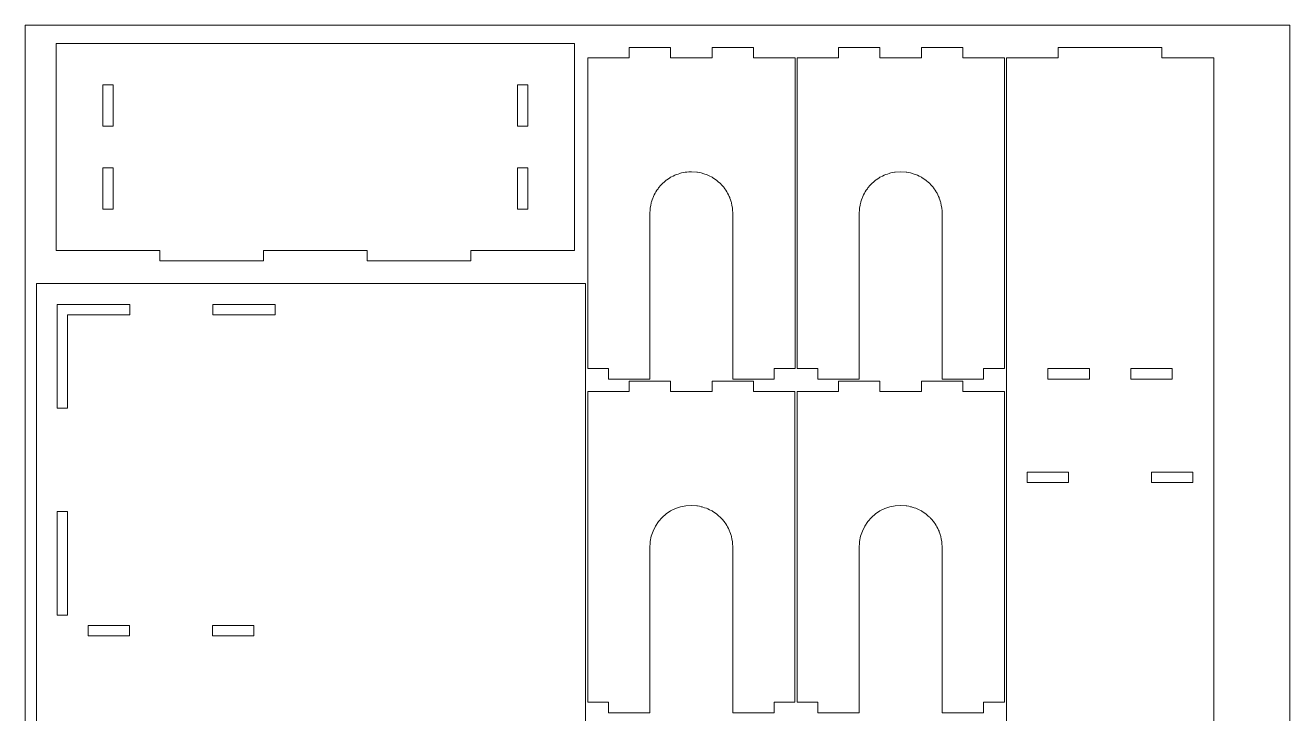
# Model space of a CAD drawing. Header units: millimetres. Extents: x -397 to 335, y -633 to 447.
# Drawn here: x -397 to 335, y 49 to 447 of the extents above; entities that cross this region are included whole.
import ezdxf

# ---------------------------------------------------------------- set-up
doc = ezdxf.new("R2010")
doc.units = ezdxf.units.MM
doc.header["$MEASUREMENT"] = 0
doc.layers.add('2', color=5, linetype='Continuous')

msp = doc.modelspace()

# ---------------------------------------------------------------- linework, layer by layer
at = {"lineweight": 5}
for points, knots in [([(-138.700544, 310.92736), (-138.700544, 310.92736), (-138.700544, 316.92736), (-138.700544, 316.92736), (-138.700544, 316.92736), (-138.700544, 316.92736), (-78.700544, 316.92736), (-78.700544, 316.92736), (-78.700544, 316.92736), (-78.700544, 316.92736), (-78.700544, 436.92736), (-78.700544, 436.92736), (-78.700544, 436.92736), (-78.700544, 436.92736), (-378.700544, 436.92736), (-378.700544, 436.92736), (-378.700544, 436.92736), (-378.700544, 436.92736), (-378.700544, 316.92736), (-378.700544, 316.92736), (-378.700544, 316.92736), (-378.700544, 316.92736), (-318.700544, 316.92736), (-318.700544, 316.92736), (-318.700544, 316.92736), (-318.700544, 316.92736), (-318.700544, 316.92736), (-318.700544, 316.92736)], [0, 0, 0, 0, 0.125, 0.125, 0.125, 0.12500001, 0.25, 0.25, 0.25, 0.25000001, 0.375, 0.375, 0.375, 0.37500001, 0.5, 0.5, 0.5, 0.50000001, 0.625, 0.625, 0.625, 0.62500001, 0.75, 0.75, 0.75, 0.75000001, 1, 1, 1, 1]), ([(-22.989568, 428.595072), (-22.989568, 428.595072), (-22.989568, 434.595072), (-22.989568, 434.595072), (-22.989568, 434.595072), (-22.989568, 434.595072), (-46.989568, 434.595072), (-46.989568, 434.595072), (-46.989568, 434.595072), (-46.989568, 434.595072), (-46.989568, 434.595072), (-46.989568, 434.595072)], [0, 0, 0, 0, 0.25, 0.25, 0.25, 0.25000001, 0.5, 0.5, 0.5, 0.50000001, 1, 1, 1, 1]), ([(49.010432, 248.595072), (49.010432, 248.595072), (49.010432, 428.595072), (49.010432, 428.595072), (49.010432, 428.595072), (49.010432, 428.595072), (25.010432, 428.595072), (25.010432, 428.595072), (25.010432, 428.595072), (25.010432, 428.595072), (25.010432, 434.595072), (25.010432, 434.595072), (25.010432, 434.595072), (25.010432, 434.595072), (1.010432, 434.595072), (1.010432, 434.595072)], [0, 0, 0, 0, 0.2, 0.2, 0.2, 0.20000001, 0.4, 0.4, 0.4, 0.40000001, 0.6, 0.6, 0.6, 0.60000001, 1, 1, 1, 1]), ([(25.010432, 434.595072), (25.010432, 434.595072), (1.010432, 434.595072), (1.010432, 434.595072), (1.010432, 434.595072), (1.010432, 434.595072), (1.010432, 434.595072), (1.010432, 434.595072)], [0, 0, 0, 0, 0.3333333333, 0.3333333333, 0.3333333333, 0.3333333433, 1, 1, 1, 1]), ([(25.010432, 428.595072), (25.010432, 428.595072), (25.010432, 434.595072), (25.010432, 434.595072), (25.010432, 434.595072), (25.010432, 434.595072), (25.010432, 434.595072), (25.010432, 434.595072)], [0, 0, 0, 0, 0.3333333333, 0.3333333333, 0.3333333333, 0.3333333433, 1, 1, 1, 1]), ([(98.210432, 428.595072), (98.210432, 428.595072), (98.210432, 434.595072), (98.210432, 434.595072), (98.210432, 434.595072), (98.210432, 434.595072), (74.210432, 434.595072), (74.210432, 434.595072), (74.210432, 434.595072), (74.210432, 434.595072), (74.210432, 434.595072), (74.210432, 434.595072)], [0, 0, 0, 0, 0.25, 0.25, 0.25, 0.25000001, 0.5, 0.5, 0.5, 0.50000001, 1, 1, 1, 1]), ([(170.210432, 248.595072), (170.210432, 248.595072), (170.210432, 428.595072), (170.210432, 428.595072), (170.210432, 428.595072), (170.210432, 428.595072), (146.210432, 428.595072), (146.210432, 428.595072), (146.210432, 428.595072), (146.210432, 428.595072), (146.210432, 434.595072), (146.210432, 434.595072), (146.210432, 434.595072), (146.210432, 434.595072), (122.210432, 434.595072), (122.210432, 434.595072), (122.210432, 434.595072), (122.210432, 434.595072), (122.210432, 434.595072), (122.210432, 434.595072)], [0, 0, 0, 0, 0.1666666667, 0.1666666667, 0.1666666667, 0.1666666767, 0.3333333333, 0.3333333333, 0.3333333333, 0.3333333433, 0.5, 0.5, 0.5, 0.50000001, 0.6666666667, 0.6666666667, 0.6666666667, 0.6666666767, 1, 1, 1, 1]), ([(201.410432, 434.595072), (201.410432, 434.595072), (201.410432, 434.595072), (201.410432, 434.595072), (201.410432, 434.595072), (201.410432, 434.595072), (201.410432, 428.595072), (201.410432, 428.595072)], [0, 0, 0, 0, 0.3333333333, 0.3333333333, 0.3333333333, 0.3333333433, 1, 1, 1, 1]), ([(-46.989568, 428.595072), (-46.989568, 428.595072), (-46.989568, 428.595072), (-46.989568, 428.595072), (-46.989568, 428.595072), (-46.989568, 428.595072), (-70.989568, 428.595072), (-70.989568, 428.595072), (-70.989568, 428.595072), (-70.989568, 428.595072), (-70.989568, 248.595072), (-70.989568, 248.595072), (-70.989568, 248.595072), (-70.989568, 248.595072), (-58.989568, 248.595072), (-58.989568, 248.595072), (-58.989568, 248.595072), (-58.989568, 248.595072), (-58.989568, 248.595072), (-58.989568, 248.595072)], [0, 0, 0, 0, 0.1666666667, 0.1666666667, 0.1666666667, 0.1666666767, 0.3333333333, 0.3333333333, 0.3333333333, 0.3333333433, 0.5, 0.5, 0.5, 0.50000001, 0.6666666667, 0.6666666667, 0.6666666667, 0.6666666767, 1, 1, 1, 1]), ([(-70.989568, 428.595072), (-70.989568, 428.595072), (-70.989568, 428.595072), (-70.989568, 428.595072), (-70.989568, 428.595072), (-70.989568, 428.595072), (-70.989568, 248.595072), (-70.989568, 248.595072), (-70.989568, 248.595072), (-70.989568, 248.595072), (-58.989568, 248.595072), (-58.989568, 248.595072), (-58.989568, 248.595072), (-58.989568, 248.595072), (-58.989568, 242.595072), (-58.989568, 242.595072), (-58.989568, 242.595072), (-58.989568, 242.595072), (-34.989568, 242.595072), (-34.989568, 242.595072), (-34.989568, 242.595072), (-34.989568, 242.595072), (-34.989568, 338.595072), (-34.989568, 338.595072)], [0, 0, 0, 0, 0.1428571429, 0.1428571429, 0.1428571429, 0.1428571529, 0.2857142857, 0.2857142857, 0.2857142857, 0.2857142957, 0.4285714286, 0.4285714286, 0.4285714286, 0.4285714386, 0.5714285714, 0.5714285714, 0.5714285714, 0.5714285814, 0.7142857143, 0.7142857143, 0.7142857143, 0.7142857243, 1, 1, 1, 1]), ([(49.010432, 428.595072), (49.010432, 428.595072), (25.010432, 428.595072), (25.010432, 428.595072), (25.010432, 428.595072), (25.010432, 428.595072), (25.010432, 428.595072), (25.010432, 428.595072)], [0, 0, 0, 0, 0.3333333333, 0.3333333333, 0.3333333333, 0.3333333433, 1, 1, 1, 1]), ([(50.210432, 428.595072), (50.210432, 428.595072), (50.210432, 248.595072), (50.210432, 248.595072), (50.210432, 248.595072), (50.210432, 248.595072), (62.210432, 248.595072), (62.210432, 248.595072), (62.210432, 248.595072), (62.210432, 248.595072), (62.210432, 248.595072), (62.210432, 248.595072)], [0, 0, 0, 0, 0.25, 0.25, 0.25, 0.25000001, 0.5, 0.5, 0.5, 0.50000001, 1, 1, 1, 1]), ([(201.410432, 428.595072), (201.410432, 428.595072), (201.410432, 428.595072), (201.410432, 428.595072), (201.410432, 428.595072), (201.410432, 428.595072), (171.410432, 428.595072), (171.410432, 428.595072), (171.410432, 428.595072), (171.410432, 428.595072), (171.410432, -219.404928), (171.410432, -219.404928), (171.410432, -219.404928), (171.410432, -219.404928), (171.410432, -219.404928), (171.410432, -219.404928)], [0, 0, 0, 0, 0.2, 0.2, 0.2, 0.20000001, 0.4, 0.4, 0.4, 0.40000001, 0.6, 0.6, 0.6, 0.60000001, 1, 1, 1, 1]), ([(255.410432, -219.404928), (255.410432, -219.404928), (255.410432, -219.404928), (255.410432, -219.404928), (255.410432, -219.404928), (255.410432, -219.404928), (291.410432, -219.404928), (291.410432, -219.404928), (291.410432, -219.404928), (291.410432, -219.404928), (291.410432, 428.595072), (291.410432, 428.595072), (291.410432, 428.595072), (291.410432, 428.595072), (261.410432, 428.595072), (261.410432, 428.595072), (261.410432, 428.595072), (261.410432, 428.595072), (261.410432, 428.595072), (261.410432, 428.595072)], [0, 0, 0, 0, 0.1666666667, 0.1666666667, 0.1666666667, 0.1666666767, 0.3333333333, 0.3333333333, 0.3333333333, 0.3333333433, 0.5, 0.5, 0.5, 0.50000001, 0.6666666667, 0.6666666667, 0.6666666667, 0.6666666767, 1, 1, 1, 1]), ([(-351.700608, 388.92736), (-351.700608, 388.92736), (-351.700608, 388.92736), (-351.700608, 388.92736), (-351.700608, 388.92736), (-351.700608, 388.92736), (-345.700608, 388.92736), (-345.700608, 388.92736), (-345.700608, 388.92736), (-345.700608, 388.92736), (-345.700608, 412.92736), (-345.700608, 412.92736), (-345.700608, 412.92736), (-345.700608, 412.92736), (-351.700608, 412.92736), (-351.700608, 412.92736), (-351.700608, 412.92736), (-351.700608, 412.92736), (-351.700608, 388.92736), (-351.700608, 388.92736)], [0, 0, 0, 0, 0.1666666667, 0.1666666667, 0.1666666667, 0.1666666767, 0.3333333333, 0.3333333333, 0.3333333333, 0.3333333433, 0.5, 0.5, 0.5, 0.50000001, 0.6666666667, 0.6666666667, 0.6666666667, 0.6666666767, 1, 1, 1, 1]), ([(-111.700608, 388.92736), (-111.700608, 388.92736), (-111.700608, 388.92736), (-111.700608, 388.92736), (-111.700608, 388.92736), (-111.700608, 388.92736), (-105.700608, 388.92736), (-105.700608, 388.92736), (-105.700608, 388.92736), (-105.700608, 388.92736), (-105.700608, 412.92736), (-105.700608, 412.92736), (-105.700608, 412.92736), (-105.700608, 412.92736), (-111.700608, 412.92736), (-111.700608, 412.92736), (-111.700608, 412.92736), (-111.700608, 412.92736), (-111.700608, 388.92736), (-111.700608, 388.92736)], [0, 0, 0, 0, 0.1666666667, 0.1666666667, 0.1666666667, 0.1666666767, 0.3333333333, 0.3333333333, 0.3333333333, 0.3333333433, 0.5, 0.5, 0.5, 0.50000001, 0.6666666667, 0.6666666667, 0.6666666667, 0.6666666767, 1, 1, 1, 1]), ([(-351.700608, 340.92736), (-351.700608, 340.92736), (-351.700608, 340.92736), (-351.700608, 340.92736), (-351.700608, 340.92736), (-351.700608, 340.92736), (-345.700608, 340.92736), (-345.700608, 340.92736), (-345.700608, 340.92736), (-345.700608, 340.92736), (-345.700608, 364.92736), (-345.700608, 364.92736), (-345.700608, 364.92736), (-345.700608, 364.92736), (-351.700608, 364.92736), (-351.700608, 364.92736), (-351.700608, 364.92736), (-351.700608, 364.92736), (-351.700608, 340.92736), (-351.700608, 340.92736)], [0, 0, 0, 0, 0.1666666667, 0.1666666667, 0.1666666667, 0.1666666767, 0.3333333333, 0.3333333333, 0.3333333333, 0.3333333433, 0.5, 0.5, 0.5, 0.50000001, 0.6666666667, 0.6666666667, 0.6666666667, 0.6666666767, 1, 1, 1, 1]), ([(-111.700608, 340.92736), (-111.700608, 340.92736), (-111.700608, 340.92736), (-111.700608, 340.92736), (-111.700608, 340.92736), (-111.700608, 340.92736), (-105.700608, 340.92736), (-105.700608, 340.92736), (-105.700608, 340.92736), (-105.700608, 340.92736), (-105.700608, 364.92736), (-105.700608, 364.92736), (-105.700608, 364.92736), (-105.700608, 364.92736), (-111.700608, 364.92736), (-111.700608, 364.92736), (-111.700608, 364.92736), (-111.700608, 364.92736), (-111.700608, 340.92736), (-111.700608, 340.92736)], [0, 0, 0, 0, 0.1666666667, 0.1666666667, 0.1666666667, 0.1666666767, 0.3333333333, 0.3333333333, 0.3333333333, 0.3333333433, 0.5, 0.5, 0.5, 0.50000001, 0.6666666667, 0.6666666667, 0.6666666667, 0.6666666767, 1, 1, 1, 1]), ([(-10.989568, 362.595072), (-10.989568, 362.595072), (-10.989568, 362.595072), (-10.989568, 362.595072), (-10.989568, 362.595072), (-10.989568, 362.595072), (-14.12224, 362.38976), (-14.12224, 362.38976), (-14.12224, 362.38976), (-14.12224, 362.38976), (-17.20128, 361.77728), (-17.20128, 361.77728), (-17.20128, 361.77728), (-17.20128, 361.77728), (-20.17408, 360.768128), (-20.17408, 360.768128), (-20.17408, 360.768128), (-20.17408, 360.768128), (-22.989696, 359.379584), (-22.989696, 359.379584), (-22.989696, 359.379584), (-22.989696, 359.379584), (-25.6, 357.635456), (-25.6, 357.635456), (-25.6, 357.635456), (-25.6, 357.635456), (-27.96032, 355.565568), (-27.96032, 355.565568), (-27.96032, 355.565568), (-27.96032, 355.565568), (-30.030208, 353.205248), (-30.030208, 353.205248), (-30.030208, 353.205248), (-30.030208, 353.205248), (-31.774336, 350.594944), (-31.774336, 350.594944), (-31.774336, 350.594944), (-31.774336, 350.594944), (-33.16288, 347.779328), (-33.16288, 347.779328), (-33.16288, 347.779328), (-33.16288, 347.779328), (-34.172032, 344.806528), (-34.172032, 344.806528), (-34.172032, 344.806528), (-34.172032, 344.806528), (-34.784512, 341.727488), (-34.784512, 341.727488), (-34.784512, 341.727488), (-34.784512, 341.727488), (-34.989824, 338.594816), (-34.989824, 338.594816)], [0, 0, 0, 0, 0.0714285714, 0.0714285714, 0.0714285714, 0.0714285814, 0.1428571429, 0.1428571429, 0.1428571429, 0.1428571529, 0.2142857143, 0.2142857143, 0.2142857143, 0.2142857243, 0.2857142857, 0.2857142857, 0.2857142857, 0.2857142957, 0.3571428571, 0.3571428571, 0.3571428571, 0.3571428671, 0.4285714286, 0.4285714286, 0.4285714286, 0.4285714386, 0.5, 0.5, 0.5, 0.50000001, 0.5714285714, 0.5714285714, 0.5714285714, 0.5714285814, 0.6428571429, 0.6428571429, 0.6428571429, 0.6428571529, 0.7142857143, 0.7142857143, 0.7142857143, 0.7142857243, 0.7857142857, 0.7857142857, 0.7857142857, 0.7857142957, 0.8571428571, 0.8571428571, 0.8571428571, 0.8571428671, 1, 1, 1, 1]), ([(-10.989568, 362.595072), (-10.989568, 362.595072), (-7.856896, 362.38976), (-7.856896, 362.38976), (-7.856896, 362.38976), (-7.856896, 362.38976), (-4.777856, 361.77728), (-4.777856, 361.77728), (-4.777856, 361.77728), (-4.777856, 361.77728), (-1.805056, 360.768128), (-1.805056, 360.768128), (-1.805056, 360.768128), (-1.805056, 360.768128), (1.01056, 359.379584), (1.01056, 359.379584), (1.01056, 359.379584), (1.01056, 359.379584), (3.620864, 357.635456), (3.620864, 357.635456), (3.620864, 357.635456), (3.620864, 357.635456), (5.981184, 355.565568), (5.981184, 355.565568), (5.981184, 355.565568), (5.981184, 355.565568), (8.051072, 353.205248), (8.051072, 353.205248), (8.051072, 353.205248), (8.051072, 353.205248), (9.7952, 350.594944), (9.7952, 350.594944), (9.7952, 350.594944), (9.7952, 350.594944), (11.183744, 347.779328), (11.183744, 347.779328), (11.183744, 347.779328), (11.183744, 347.779328), (12.192896, 344.806528), (12.192896, 344.806528), (12.192896, 344.806528), (12.192896, 344.806528), (12.805376, 341.727488), (12.805376, 341.727488), (12.805376, 341.727488), (12.805376, 341.727488), (13.010688, 338.594816), (13.010688, 338.594816)], [0, 0, 0, 0, 0.0769230769, 0.0769230769, 0.0769230769, 0.0769230869, 0.1538461538, 0.1538461538, 0.1538461538, 0.1538461638, 0.2307692308, 0.2307692308, 0.2307692308, 0.2307692408, 0.3076923077, 0.3076923077, 0.3076923077, 0.3076923177, 0.3846153846, 0.3846153846, 0.3846153846, 0.3846153946, 0.4615384615, 0.4615384615, 0.4615384615, 0.4615384715, 0.5384615385, 0.5384615385, 0.5384615385, 0.5384615485, 0.6153846154, 0.6153846154, 0.6153846154, 0.6153846254, 0.6923076923, 0.6923076923, 0.6923076923, 0.6923077023, 0.7692307692, 0.7692307692, 0.7692307692, 0.7692307792, 0.8461538462, 0.8461538462, 0.8461538462, 0.8461538562, 1, 1, 1, 1]), ([(110.210432, 362.595072), (110.210432, 362.595072), (107.07776, 362.38976), (107.07776, 362.38976), (107.07776, 362.38976), (107.07776, 362.38976), (103.99872, 361.77728), (103.99872, 361.77728), (103.99872, 361.77728), (103.99872, 361.77728), (101.02592, 360.768128), (101.02592, 360.768128), (101.02592, 360.768128), (101.02592, 360.768128), (98.210304, 359.379584), (98.210304, 359.379584), (98.210304, 359.379584), (98.210304, 359.379584), (95.6, 357.635456), (95.6, 357.635456), (95.6, 357.635456), (95.6, 357.635456), (93.23968, 355.565568), (93.23968, 355.565568), (93.23968, 355.565568), (93.23968, 355.565568), (91.169792, 353.205248), (91.169792, 353.205248), (91.169792, 353.205248), (91.169792, 353.205248), (89.425664, 350.594944), (89.425664, 350.594944), (89.425664, 350.594944), (89.425664, 350.594944), (88.03712, 347.779328), (88.03712, 347.779328), (88.03712, 347.779328), (88.03712, 347.779328), (87.027968, 344.806528), (87.027968, 344.806528), (87.027968, 344.806528), (87.027968, 344.806528), (86.415488, 341.727488), (86.415488, 341.727488), (86.415488, 341.727488), (86.415488, 341.727488), (86.210176, 338.594816), (86.210176, 338.594816)], [0, 0, 0, 0, 0.0769230769, 0.0769230769, 0.0769230769, 0.0769230869, 0.1538461538, 0.1538461538, 0.1538461538, 0.1538461638, 0.2307692308, 0.2307692308, 0.2307692308, 0.2307692408, 0.3076923077, 0.3076923077, 0.3076923077, 0.3076923177, 0.3846153846, 0.3846153846, 0.3846153846, 0.3846153946, 0.4615384615, 0.4615384615, 0.4615384615, 0.4615384715, 0.5384615385, 0.5384615385, 0.5384615385, 0.5384615485, 0.6153846154, 0.6153846154, 0.6153846154, 0.6153846254, 0.6923076923, 0.6923076923, 0.6923076923, 0.6923077023, 0.7692307692, 0.7692307692, 0.7692307692, 0.7692307792, 0.8461538462, 0.8461538462, 0.8461538462, 0.8461538562, 1, 1, 1, 1]), ([(110.210432, 362.595072), (110.210432, 362.595072), (113.343104, 362.38976), (113.343104, 362.38976), (113.343104, 362.38976), (113.343104, 362.38976), (116.422144, 361.77728), (116.422144, 361.77728), (116.422144, 361.77728), (116.422144, 361.77728), (119.394944, 360.768128), (119.394944, 360.768128), (119.394944, 360.768128), (119.394944, 360.768128), (122.21056, 359.379584), (122.21056, 359.379584), (122.21056, 359.379584), (122.21056, 359.379584), (124.820864, 357.635456), (124.820864, 357.635456), (124.820864, 357.635456), (124.820864, 357.635456), (127.181184, 355.565568), (127.181184, 355.565568), (127.181184, 355.565568), (127.181184, 355.565568), (129.251072, 353.205248), (129.251072, 353.205248), (129.251072, 353.205248), (129.251072, 353.205248), (130.9952, 350.594944), (130.9952, 350.594944), (130.9952, 350.594944), (130.9952, 350.594944), (132.383744, 347.779328), (132.383744, 347.779328), (132.383744, 347.779328), (132.383744, 347.779328), (133.392896, 344.806528), (133.392896, 344.806528), (133.392896, 344.806528), (133.392896, 344.806528), (134.005376, 341.727488), (134.005376, 341.727488), (134.005376, 341.727488), (134.005376, 341.727488), (134.210688, 338.594816), (134.210688, 338.594816)], [0, 0, 0, 0, 0.0769230769, 0.0769230769, 0.0769230769, 0.0769230869, 0.1538461538, 0.1538461538, 0.1538461538, 0.1538461638, 0.2307692308, 0.2307692308, 0.2307692308, 0.2307692408, 0.3076923077, 0.3076923077, 0.3076923077, 0.3076923177, 0.3846153846, 0.3846153846, 0.3846153846, 0.3846153946, 0.4615384615, 0.4615384615, 0.4615384615, 0.4615384715, 0.5384615385, 0.5384615385, 0.5384615385, 0.5384615485, 0.6153846154, 0.6153846154, 0.6153846154, 0.6153846254, 0.6923076923, 0.6923076923, 0.6923076923, 0.6923077023, 0.7692307692, 0.7692307692, 0.7692307692, 0.7692307792, 0.8461538462, 0.8461538462, 0.8461538462, 0.8461538562, 1, 1, 1, 1]), ([(-34.989568, 242.595072), (-34.989568, 242.595072), (-34.989568, 338.595072), (-34.989568, 338.595072), (-34.989568, 338.595072), (-34.989568, 338.595072), (-34.989568, 338.595072), (-34.989568, 338.595072)], [0, 0, 0, 0, 0.3333333333, 0.3333333333, 0.3333333333, 0.3333333433, 1, 1, 1, 1]), ([(13.010432, 242.595072), (13.010432, 242.595072), (13.010432, 242.595072), (13.010432, 242.595072), (13.010432, 242.595072), (13.010432, 242.595072), (13.010432, 338.595072), (13.010432, 338.595072)], [0, 0, 0, 0, 0.3333333333, 0.3333333333, 0.3333333333, 0.3333333433, 1, 1, 1, 1]), ([(62.210432, 248.595072), (62.210432, 248.595072), (62.210432, 242.595072), (62.210432, 242.595072), (62.210432, 242.595072), (62.210432, 242.595072), (86.210432, 242.595072), (86.210432, 242.595072), (86.210432, 242.595072), (86.210432, 242.595072), (86.210432, 338.595072), (86.210432, 338.595072), (86.210432, 338.595072), (86.210432, 338.595072), (86.210432, 338.595072), (86.210432, 338.595072)], [0, 0, 0, 0, 0.2, 0.2, 0.2, 0.20000001, 0.4, 0.4, 0.4, 0.40000001, 0.6, 0.6, 0.6, 0.60000001, 1, 1, 1, 1]), ([(-258.700544, 310.92736), (-258.700544, 310.92736), (-258.700544, 310.92736), (-258.700544, 310.92736), (-258.700544, 310.92736), (-258.700544, 310.92736), (-258.700544, 316.92736), (-258.700544, 316.92736), (-258.700544, 316.92736), (-258.700544, 316.92736), (-198.700544, 316.92736), (-198.700544, 316.92736)], [0, 0, 0, 0, 0.25, 0.25, 0.25, 0.25000001, 0.5, 0.5, 0.5, 0.50000001, 1, 1, 1, 1]), ([(-198.700544, 310.92736), (-198.700544, 310.92736), (-198.700544, 310.92736), (-198.700544, 310.92736), (-198.700544, 310.92736), (-198.700544, 310.92736), (-198.700544, 316.92736), (-198.700544, 316.92736)], [0, 0, 0, 0, 0.3333333333, 0.3333333333, 0.3333333333, 0.3333333433, 1, 1, 1, 1]), ([(-318.700544, 310.92736), (-318.700544, 310.92736), (-318.700544, 310.92736), (-318.700544, 310.92736), (-318.700544, 310.92736), (-318.700544, 310.92736), (-258.700544, 310.92736), (-258.700544, 310.92736)], [0, 0, 0, 0, 0.3333333333, 0.3333333333, 0.3333333333, 0.3333333433, 1, 1, 1, 1]), ([(-72.2016, 297.798656), (-72.2016, 297.798656), (-72.2016, 297.798656), (-72.2016, 297.798656), (-72.2016, 297.798656), (-72.2016, 297.798656), (-72.2016, -626.201344), (-72.2016, -626.201344), (-72.2016, -626.201344), (-72.2016, -626.201344), (-390.2016, -626.201344), (-390.2016, -626.201344), (-390.2016, -626.201344), (-390.2016, -626.201344), (-390.2016, 297.798656), (-390.2016, 297.798656), (-390.2016, 297.798656), (-390.2016, 297.798656), (-72.2016, 297.798656), (-72.2016, 297.798656)], [0, 0, 0, 0, 0.1666666667, 0.1666666667, 0.1666666667, 0.1666666767, 0.3333333333, 0.3333333333, 0.3333333333, 0.3333333433, 0.5, 0.5, 0.5, 0.50000001, 0.6666666667, 0.6666666667, 0.6666666667, 0.6666666767, 1, 1, 1, 1]), ([(-372.2016, 285.798656), (-372.2016, 285.798656), (-378.2016, 285.798656), (-378.2016, 285.798656), (-378.2016, 285.798656), (-378.2016, 285.798656), (-378.2016, 225.798656), (-378.2016, 225.798656), (-378.2016, 225.798656), (-378.2016, 225.798656), (-378.2016, 225.798656), (-378.2016, 225.798656)], [0, 0, 0, 0, 0.25, 0.25, 0.25, 0.25000001, 0.5, 0.5, 0.5, 0.50000001, 1, 1, 1, 1]), ([(-372.2016, 285.798656), (-372.2016, 285.798656), (-336.106112, 285.798656), (-336.106112, 285.798656), (-336.106112, 285.798656), (-336.106112, 285.798656), (-336.106112, 285.798656), (-336.106112, 285.798656), (-336.106112, 285.798656), (-336.106112, 285.798656), (-336.106112, 279.798656), (-336.106112, 279.798656)], [0, 0, 0, 0, 0.25, 0.25, 0.25, 0.25000001, 0.5, 0.5, 0.5, 0.50000001, 1, 1, 1, 1]), ([(-288.106112, 285.798656), (-288.106112, 285.798656), (-288.106112, 285.798656), (-288.106112, 285.798656), (-288.106112, 285.798656), (-288.106112, 285.798656), (-288.106112, 279.798656), (-288.106112, 279.798656), (-288.106112, 279.798656), (-288.106112, 279.798656), (-252.010624, 279.798656), (-252.010624, 279.798656), (-252.010624, 279.798656), (-252.010624, 279.798656), (-252.010624, 285.798656), (-252.010624, 285.798656), (-252.010624, 285.798656), (-252.010624, 285.798656), (-288.106112, 285.798656), (-288.106112, 285.798656)], [0, 0, 0, 0, 0.1666666667, 0.1666666667, 0.1666666667, 0.1666666767, 0.3333333333, 0.3333333333, 0.3333333333, 0.3333333433, 0.5, 0.5, 0.5, 0.50000001, 0.6666666667, 0.6666666667, 0.6666666667, 0.6666666767, 1, 1, 1, 1]), ([(13.010432, 242.595072), (13.010432, 242.595072), (37.010432, 242.595072), (37.010432, 242.595072), (37.010432, 242.595072), (37.010432, 242.595072), (37.010432, 248.595072), (37.010432, 248.595072)], [0, 0, 0, 0, 0.3333333333, 0.3333333333, 0.3333333333, 0.3333333433, 1, 1, 1, 1]), ([(49.010432, 248.595072), (49.010432, 248.595072), (49.010432, 248.595072), (49.010432, 248.595072), (49.010432, 248.595072), (49.010432, 248.595072), (37.010432, 248.595072), (37.010432, 248.595072), (37.010432, 248.595072), (37.010432, 248.595072), (37.010432, 248.595072), (37.010432, 248.595072), (37.010432, 248.595072), (37.010432, 248.595072), (49.010432, 248.595072), (49.010432, 248.595072)], [0, 0, 0, 0, 0.2, 0.2, 0.2, 0.20000001, 0.4, 0.4, 0.4, 0.40000001, 0.6, 0.6, 0.6, 0.60000001, 1, 1, 1, 1]), ([(134.210432, 242.595072), (134.210432, 242.595072), (158.210432, 242.595072), (158.210432, 242.595072), (158.210432, 242.595072), (158.210432, 242.595072), (158.210432, 248.595072), (158.210432, 248.595072)], [0, 0, 0, 0, 0.3333333333, 0.3333333333, 0.3333333333, 0.3333333433, 1, 1, 1, 1]), ([(170.210432, 248.595072), (170.210432, 248.595072), (170.210432, 248.595072), (170.210432, 248.595072), (170.210432, 248.595072), (170.210432, 248.595072), (158.210432, 248.595072), (158.210432, 248.595072), (158.210432, 248.595072), (158.210432, 248.595072), (158.210432, 248.595072), (158.210432, 248.595072), (158.210432, 248.595072), (158.210432, 248.595072), (170.210432, 248.595072), (170.210432, 248.595072)], [0, 0, 0, 0, 0.2, 0.2, 0.2, 0.20000001, 0.4, 0.4, 0.4, 0.40000001, 0.6, 0.6, 0.6, 0.60000001, 1, 1, 1, 1]), ([(219.410432, 248.59712), (219.410432, 248.59712), (219.410432, 248.59712), (219.410432, 248.59712), (219.410432, 248.59712), (219.410432, 248.59712), (219.410432, 242.59712), (219.410432, 242.59712), (219.410432, 242.59712), (219.410432, 242.59712), (195.410432, 242.59712), (195.410432, 242.59712), (195.410432, 242.59712), (195.410432, 242.59712), (195.410432, 248.59712), (195.410432, 248.59712), (195.410432, 248.59712), (195.410432, 248.59712), (219.410432, 248.59712), (219.410432, 248.59712)], [0, 0, 0, 0, 0.1666666667, 0.1666666667, 0.1666666667, 0.1666666767, 0.3333333333, 0.3333333333, 0.3333333333, 0.3333333433, 0.5, 0.5, 0.5, 0.50000001, 0.6666666667, 0.6666666667, 0.6666666667, 0.6666666767, 1, 1, 1, 1]), ([(243.410432, 248.59712), (243.410432, 248.59712), (243.410432, 248.59712), (243.410432, 248.59712), (243.410432, 248.59712), (243.410432, 248.59712), (243.410432, 242.59712), (243.410432, 242.59712), (243.410432, 242.59712), (243.410432, 242.59712), (267.410432, 242.59712), (267.410432, 242.59712), (267.410432, 242.59712), (267.410432, 242.59712), (267.410432, 248.59712), (267.410432, 248.59712), (267.410432, 248.59712), (267.410432, 248.59712), (243.410432, 248.59712), (243.410432, 248.59712)], [0, 0, 0, 0, 0.1666666667, 0.1666666667, 0.1666666667, 0.1666666767, 0.3333333333, 0.3333333333, 0.3333333333, 0.3333333433, 0.5, 0.5, 0.5, 0.50000001, 0.6666666667, 0.6666666667, 0.6666666667, 0.6666666767, 1, 1, 1, 1]), ([(-71.0016, 235.398656), (-71.0016, 235.398656), (-71.0016, 55.398656), (-71.0016, 55.398656), (-71.0016, 55.398656), (-71.0016, 55.398656), (-59.0016, 55.398656), (-59.0016, 55.398656), (-59.0016, 55.398656), (-59.0016, 55.398656), (-59.0016, 55.398656), (-59.0016, 55.398656)], [0, 0, 0, 0, 0.25, 0.25, 0.25, 0.25000001, 0.5, 0.5, 0.5, 0.50000001, 1, 1, 1, 1]), ([(-23.0016, 235.398656), (-23.0016, 235.398656), (-23.0016, 241.398656), (-23.0016, 241.398656), (-23.0016, 241.398656), (-23.0016, 241.398656), (-47.0016, 241.398656), (-47.0016, 241.398656), (-47.0016, 241.398656), (-47.0016, 241.398656), (-47.0016, 241.398656), (-47.0016, 241.398656)], [0, 0, 0, 0, 0.25, 0.25, 0.25, 0.25000001, 0.5, 0.5, 0.5, 0.50000001, 1, 1, 1, 1]), ([(48.9984, 55.398656), (48.9984, 55.398656), (48.9984, 235.398656), (48.9984, 235.398656), (48.9984, 235.398656), (48.9984, 235.398656), (24.9984, 235.398656), (24.9984, 235.398656), (24.9984, 235.398656), (24.9984, 235.398656), (24.9984, 241.398656), (24.9984, 241.398656), (24.9984, 241.398656), (24.9984, 241.398656), (0.9984, 241.398656), (0.9984, 241.398656)], [0, 0, 0, 0, 0.2, 0.2, 0.2, 0.20000001, 0.4, 0.4, 0.4, 0.40000001, 0.6, 0.6, 0.6, 0.60000001, 1, 1, 1, 1]), ([(50.1984, 235.398656), (50.1984, 235.398656), (50.1984, 55.398656), (50.1984, 55.398656), (50.1984, 55.398656), (50.1984, 55.398656), (62.1984, 55.398656), (62.1984, 55.398656), (62.1984, 55.398656), (62.1984, 55.398656), (62.1984, 55.398656), (62.1984, 55.398656)], [0, 0, 0, 0, 0.25, 0.25, 0.25, 0.25000001, 0.5, 0.5, 0.5, 0.50000001, 1, 1, 1, 1]), ([(98.1984, 235.398656), (98.1984, 235.398656), (98.1984, 241.398656), (98.1984, 241.398656), (98.1984, 241.398656), (98.1984, 241.398656), (74.1984, 241.398656), (74.1984, 241.398656), (74.1984, 241.398656), (74.1984, 241.398656), (74.1984, 241.398656), (74.1984, 241.398656)], [0, 0, 0, 0, 0.25, 0.25, 0.25, 0.25000001, 0.5, 0.5, 0.5, 0.50000001, 1, 1, 1, 1]), ([(170.1984, 55.398656), (170.1984, 55.398656), (170.1984, 235.398656), (170.1984, 235.398656), (170.1984, 235.398656), (170.1984, 235.398656), (146.1984, 235.398656), (146.1984, 235.398656), (146.1984, 235.398656), (146.1984, 235.398656), (146.1984, 241.398656), (146.1984, 241.398656), (146.1984, 241.398656), (146.1984, 241.398656), (122.1984, 241.398656), (122.1984, 241.398656), (122.1984, 241.398656), (122.1984, 241.398656), (122.1984, 241.398656), (122.1984, 241.398656)], [0, 0, 0, 0, 0.1666666667, 0.1666666667, 0.1666666667, 0.1666666767, 0.3333333333, 0.3333333333, 0.3333333333, 0.3333333433, 0.5, 0.5, 0.5, 0.50000001, 0.6666666667, 0.6666666667, 0.6666666667, 0.6666666767, 1, 1, 1, 1]), ([(-372.2016, 225.798656), (-372.2016, 225.798656), (-378.2016, 225.798656), (-378.2016, 225.798656), (-378.2016, 225.798656), (-378.2016, 225.798656), (-378.2016, 225.798656), (-378.2016, 225.798656)], [0, 0, 0, 0, 0.3333333333, 0.3333333333, 0.3333333333, 0.3333333433, 1, 1, 1, 1]), ([(207.410432, 182.59712), (207.410432, 182.59712), (207.410432, 182.59712), (207.410432, 182.59712), (207.410432, 182.59712), (207.410432, 182.59712), (207.410432, 188.59712), (207.410432, 188.59712), (207.410432, 188.59712), (207.410432, 188.59712), (183.410432, 188.59712), (183.410432, 188.59712), (183.410432, 188.59712), (183.410432, 188.59712), (183.410432, 182.59712), (183.410432, 182.59712), (183.410432, 182.59712), (183.410432, 182.59712), (207.410432, 182.59712), (207.410432, 182.59712)], [0, 0, 0, 0, 0.1666666667, 0.1666666667, 0.1666666667, 0.1666666767, 0.3333333333, 0.3333333333, 0.3333333333, 0.3333333433, 0.5, 0.5, 0.5, 0.50000001, 0.6666666667, 0.6666666667, 0.6666666667, 0.6666666767, 1, 1, 1, 1]), ([(279.410432, 188.59712), (279.410432, 188.59712), (279.410432, 188.59712), (279.410432, 188.59712), (279.410432, 188.59712), (279.410432, 188.59712), (279.410432, 182.59712), (279.410432, 182.59712), (279.410432, 182.59712), (279.410432, 182.59712), (255.410432, 182.59712), (255.410432, 182.59712), (255.410432, 182.59712), (255.410432, 182.59712), (255.410432, 188.59712), (255.410432, 188.59712), (255.410432, 188.59712), (255.410432, 188.59712), (279.410432, 188.59712), (279.410432, 188.59712)], [0, 0, 0, 0, 0.1666666667, 0.1666666667, 0.1666666667, 0.1666666767, 0.3333333333, 0.3333333333, 0.3333333333, 0.3333333433, 0.5, 0.5, 0.5, 0.50000001, 0.6666666667, 0.6666666667, 0.6666666667, 0.6666666767, 1, 1, 1, 1]), ([(-17.213312, 168.580864), (-17.213312, 168.580864), (-20.186112, 167.571712), (-20.186112, 167.571712), (-20.186112, 167.571712), (-20.186112, 167.571712), (-20.186112, 167.571712), (-20.186112, 167.571712)], [0, 0, 0, 0, 0.3333333333, 0.3333333333, 0.3333333333, 0.3333333433, 1, 1, 1, 1]), ([(-14.134272, 169.193344), (-14.134272, 169.193344), (-17.213312, 168.580864), (-17.213312, 168.580864), (-17.213312, 168.580864), (-17.213312, 168.580864), (-17.213312, 168.580864), (-17.213312, 168.580864)], [0, 0, 0, 0, 0.3333333333, 0.3333333333, 0.3333333333, 0.3333333433, 1, 1, 1, 1]), ([(-11.0016, 169.398656), (-11.0016, 169.398656), (-14.134272, 169.193344), (-14.134272, 169.193344), (-14.134272, 169.193344), (-14.134272, 169.193344), (-14.134272, 169.193344), (-14.134272, 169.193344)], [0, 0, 0, 0, 0.3333333333, 0.3333333333, 0.3333333333, 0.3333333433, 1, 1, 1, 1]), ([(-11.0016, 169.398656), (-11.0016, 169.398656), (-7.868928, 169.193344), (-7.868928, 169.193344), (-7.868928, 169.193344), (-7.868928, 169.193344), (-4.789888, 168.580864), (-4.789888, 168.580864), (-4.789888, 168.580864), (-4.789888, 168.580864), (-1.817088, 167.571712), (-1.817088, 167.571712), (-1.817088, 167.571712), (-1.817088, 167.571712), (0.998528, 166.183168), (0.998528, 166.183168), (0.998528, 166.183168), (0.998528, 166.183168), (3.608832, 164.43904), (3.608832, 164.43904), (3.608832, 164.43904), (3.608832, 164.43904), (5.969152, 162.369152), (5.969152, 162.369152), (5.969152, 162.369152), (5.969152, 162.369152), (8.03904, 160.008832), (8.03904, 160.008832), (8.03904, 160.008832), (8.03904, 160.008832), (9.783168, 157.398528), (9.783168, 157.398528), (9.783168, 157.398528), (9.783168, 157.398528), (11.171712, 154.582912), (11.171712, 154.582912), (11.171712, 154.582912), (11.171712, 154.582912), (12.180864, 151.610112), (12.180864, 151.610112), (12.180864, 151.610112), (12.180864, 151.610112), (12.793344, 148.531072), (12.793344, 148.531072), (12.793344, 148.531072), (12.793344, 148.531072), (12.9984, 145.398656), (12.9984, 145.398656)], [0, 0, 0, 0, 0.0769230769, 0.0769230769, 0.0769230769, 0.0769230869, 0.1538461538, 0.1538461538, 0.1538461538, 0.1538461638, 0.2307692308, 0.2307692308, 0.2307692308, 0.2307692408, 0.3076923077, 0.3076923077, 0.3076923077, 0.3076923177, 0.3846153846, 0.3846153846, 0.3846153846, 0.3846153946, 0.4615384615, 0.4615384615, 0.4615384615, 0.4615384715, 0.5384615385, 0.5384615385, 0.5384615385, 0.5384615485, 0.6153846154, 0.6153846154, 0.6153846154, 0.6153846254, 0.6923076923, 0.6923076923, 0.6923076923, 0.6923077023, 0.7692307692, 0.7692307692, 0.7692307692, 0.7692307792, 0.8461538462, 0.8461538462, 0.8461538462, 0.8461538562, 1, 1, 1, 1]), ([(103.986688, 168.580864), (103.986688, 168.580864), (101.013888, 167.571712), (101.013888, 167.571712), (101.013888, 167.571712), (101.013888, 167.571712), (101.013888, 167.571712), (101.013888, 167.571712)], [0, 0, 0, 0, 0.3333333333, 0.3333333333, 0.3333333333, 0.3333333433, 1, 1, 1, 1]), ([(107.065728, 169.193344), (107.065728, 169.193344), (103.986688, 168.580864), (103.986688, 168.580864), (103.986688, 168.580864), (103.986688, 168.580864), (103.986688, 168.580864), (103.986688, 168.580864)], [0, 0, 0, 0, 0.3333333333, 0.3333333333, 0.3333333333, 0.3333333433, 1, 1, 1, 1]), ([(110.1984, 169.398656), (110.1984, 169.398656), (107.065728, 169.193344), (107.065728, 169.193344), (107.065728, 169.193344), (107.065728, 169.193344), (107.065728, 169.193344), (107.065728, 169.193344)], [0, 0, 0, 0, 0.3333333333, 0.3333333333, 0.3333333333, 0.3333333433, 1, 1, 1, 1]), ([(110.1984, 169.398656), (110.1984, 169.398656), (113.331072, 169.193344), (113.331072, 169.193344), (113.331072, 169.193344), (113.331072, 169.193344), (116.410112, 168.580864), (116.410112, 168.580864), (116.410112, 168.580864), (116.410112, 168.580864), (119.382912, 167.571712), (119.382912, 167.571712), (119.382912, 167.571712), (119.382912, 167.571712), (122.198528, 166.183168), (122.198528, 166.183168), (122.198528, 166.183168), (122.198528, 166.183168), (124.808832, 164.43904), (124.808832, 164.43904), (124.808832, 164.43904), (124.808832, 164.43904), (127.169152, 162.369152), (127.169152, 162.369152), (127.169152, 162.369152), (127.169152, 162.369152), (129.23904, 160.008832), (129.23904, 160.008832), (129.23904, 160.008832), (129.23904, 160.008832), (130.983168, 157.398528), (130.983168, 157.398528), (130.983168, 157.398528), (130.983168, 157.398528), (132.371712, 154.582912), (132.371712, 154.582912), (132.371712, 154.582912), (132.371712, 154.582912), (133.380864, 151.610112), (133.380864, 151.610112), (133.380864, 151.610112), (133.380864, 151.610112), (133.993344, 148.531072), (133.993344, 148.531072), (133.993344, 148.531072), (133.993344, 148.531072), (134.1984, 145.398656), (134.1984, 145.398656)], [0, 0, 0, 0, 0.0769230769, 0.0769230769, 0.0769230769, 0.0769230869, 0.1538461538, 0.1538461538, 0.1538461538, 0.1538461638, 0.2307692308, 0.2307692308, 0.2307692308, 0.2307692408, 0.3076923077, 0.3076923077, 0.3076923077, 0.3076923177, 0.3846153846, 0.3846153846, 0.3846153846, 0.3846153946, 0.4615384615, 0.4615384615, 0.4615384615, 0.4615384715, 0.5384615385, 0.5384615385, 0.5384615385, 0.5384615485, 0.6153846154, 0.6153846154, 0.6153846154, 0.6153846254, 0.6923076923, 0.6923076923, 0.6923076923, 0.6923077023, 0.7692307692, 0.7692307692, 0.7692307692, 0.7692307792, 0.8461538462, 0.8461538462, 0.8461538462, 0.8461538562, 1, 1, 1, 1]), ([(-372.2016, 165.798656), (-372.2016, 165.798656), (-372.2016, 165.798656), (-372.2016, 165.798656), (-372.2016, 165.798656), (-372.2016, 165.798656), (-378.2016, 165.798656), (-378.2016, 165.798656), (-378.2016, 165.798656), (-378.2016, 165.798656), (-378.2016, 105.798656), (-378.2016, 105.798656), (-378.2016, 105.798656), (-378.2016, 105.798656), (-372.2016, 105.798656), (-372.2016, 105.798656), (-372.2016, 105.798656), (-372.2016, 105.798656), (-372.2016, 165.798656), (-372.2016, 165.798656)], [0, 0, 0, 0, 0.1666666667, 0.1666666667, 0.1666666667, 0.1666666767, 0.3333333333, 0.3333333333, 0.3333333333, 0.3333333433, 0.5, 0.5, 0.5, 0.50000001, 0.6666666667, 0.6666666667, 0.6666666667, 0.6666666767, 1, 1, 1, 1]), ([(-27.972224, 162.36928), (-27.972224, 162.36928), (-30.042112, 160.00896), (-30.042112, 160.00896), (-30.042112, 160.00896), (-30.042112, 160.00896), (-30.042112, 160.00896), (-30.042112, 160.00896)], [0, 0, 0, 0, 0.3333333333, 0.3333333333, 0.3333333333, 0.3333333433, 1, 1, 1, 1]), ([(-25.611904, 164.439168), (-25.611904, 164.439168), (-27.972224, 162.36928), (-27.972224, 162.36928), (-27.972224, 162.36928), (-27.972224, 162.36928), (-27.972224, 162.36928), (-27.972224, 162.36928)], [0, 0, 0, 0, 0.3333333333, 0.3333333333, 0.3333333333, 0.3333333433, 1, 1, 1, 1]), ([(-23.0016, 166.183296), (-23.0016, 166.183296), (-25.611904, 164.439168), (-25.611904, 164.439168), (-25.611904, 164.439168), (-25.611904, 164.439168), (-25.611904, 164.439168), (-25.611904, 164.439168)], [0, 0, 0, 0, 0.3333333333, 0.3333333333, 0.3333333333, 0.3333333433, 1, 1, 1, 1]), ([(-20.186112, 167.57184), (-20.186112, 167.57184), (-23.001728, 166.183296), (-23.001728, 166.183296), (-23.001728, 166.183296), (-23.001728, 166.183296), (-23.001728, 166.183296), (-23.001728, 166.183296)], [0, 0, 0, 0, 0.3333333333, 0.3333333333, 0.3333333333, 0.3333333433, 1, 1, 1, 1]), ([(93.227776, 162.36928), (93.227776, 162.36928), (91.157888, 160.00896), (91.157888, 160.00896), (91.157888, 160.00896), (91.157888, 160.00896), (91.157888, 160.00896), (91.157888, 160.00896)], [0, 0, 0, 0, 0.3333333333, 0.3333333333, 0.3333333333, 0.3333333433, 1, 1, 1, 1]), ([(95.588096, 164.439168), (95.588096, 164.439168), (93.227776, 162.36928), (93.227776, 162.36928), (93.227776, 162.36928), (93.227776, 162.36928), (93.227776, 162.36928), (93.227776, 162.36928)], [0, 0, 0, 0, 0.3333333333, 0.3333333333, 0.3333333333, 0.3333333433, 1, 1, 1, 1]), ([(98.1984, 166.183296), (98.1984, 166.183296), (95.588096, 164.439168), (95.588096, 164.439168), (95.588096, 164.439168), (95.588096, 164.439168), (95.588096, 164.439168), (95.588096, 164.439168)], [0, 0, 0, 0, 0.3333333333, 0.3333333333, 0.3333333333, 0.3333333433, 1, 1, 1, 1]), ([(101.013888, 167.57184), (101.013888, 167.57184), (98.198272, 166.183296), (98.198272, 166.183296), (98.198272, 166.183296), (98.198272, 166.183296), (98.198272, 166.183296), (98.198272, 166.183296)], [0, 0, 0, 0, 0.3333333333, 0.3333333333, 0.3333333333, 0.3333333433, 1, 1, 1, 1]), ([(-33.174784, 154.58304), (-33.174784, 154.58304), (-34.183936, 151.61024), (-34.183936, 151.61024), (-34.183936, 151.61024), (-34.183936, 151.61024), (-34.183936, 151.61024), (-34.183936, 151.61024)], [0, 0, 0, 0, 0.3333333333, 0.3333333333, 0.3333333333, 0.3333333433, 1, 1, 1, 1]), ([(-31.78624, 157.398656), (-31.78624, 157.398656), (-33.174784, 154.58304), (-33.174784, 154.58304), (-33.174784, 154.58304), (-33.174784, 154.58304), (-33.174784, 154.58304), (-33.174784, 154.58304)], [0, 0, 0, 0, 0.3333333333, 0.3333333333, 0.3333333333, 0.3333333433, 1, 1, 1, 1]), ([(-30.042112, 160.00896), (-30.042112, 160.00896), (-31.78624, 157.398656), (-31.78624, 157.398656), (-31.78624, 157.398656), (-31.78624, 157.398656), (-31.78624, 157.398656), (-31.78624, 157.398656)], [0, 0, 0, 0, 0.3333333333, 0.3333333333, 0.3333333333, 0.3333333433, 1, 1, 1, 1]), ([(88.025216, 154.58304), (88.025216, 154.58304), (87.016064, 151.61024), (87.016064, 151.61024), (87.016064, 151.61024), (87.016064, 151.61024), (87.016064, 151.61024), (87.016064, 151.61024)], [0, 0, 0, 0, 0.3333333333, 0.3333333333, 0.3333333333, 0.3333333433, 1, 1, 1, 1]), ([(89.41376, 157.398656), (89.41376, 157.398656), (88.025216, 154.58304), (88.025216, 154.58304), (88.025216, 154.58304), (88.025216, 154.58304), (88.025216, 154.58304), (88.025216, 154.58304)], [0, 0, 0, 0, 0.3333333333, 0.3333333333, 0.3333333333, 0.3333333433, 1, 1, 1, 1]), ([(91.157888, 160.00896), (91.157888, 160.00896), (89.41376, 157.398656), (89.41376, 157.398656), (89.41376, 157.398656), (89.41376, 157.398656), (89.41376, 157.398656), (89.41376, 157.398656)], [0, 0, 0, 0, 0.3333333333, 0.3333333333, 0.3333333333, 0.3333333433, 1, 1, 1, 1]), ([(-34.183936, 151.610368), (-34.183936, 151.610368), (-34.796416, 148.531328), (-34.796416, 148.531328), (-34.796416, 148.531328), (-34.796416, 148.531328), (-35.0016, 145.398656), (-35.0016, 145.398656)], [0, 0, 0, 0, 0.3333333333, 0.3333333333, 0.3333333333, 0.3333333433, 1, 1, 1, 1]), ([(87.016064, 151.610368), (87.016064, 151.610368), (86.403584, 148.531328), (86.403584, 148.531328), (86.403584, 148.531328), (86.403584, 148.531328), (86.1984, 145.398656), (86.1984, 145.398656)], [0, 0, 0, 0, 0.3333333333, 0.3333333333, 0.3333333333, 0.3333333433, 1, 1, 1, 1]), ([(-59.0016, 55.398656), (-59.0016, 55.398656), (-59.0016, 49.398656), (-59.0016, 49.398656), (-59.0016, 49.398656), (-59.0016, 49.398656), (-35.0016, 49.398656), (-35.0016, 49.398656), (-35.0016, 49.398656), (-35.0016, 49.398656), (-35.0016, 145.398656), (-35.0016, 145.398656), (-35.0016, 145.398656), (-35.0016, 145.398656), (-35.0016, 145.398656), (-35.0016, 145.398656)], [0, 0, 0, 0, 0.2, 0.2, 0.2, 0.20000001, 0.4, 0.4, 0.4, 0.40000001, 0.6, 0.6, 0.6, 0.60000001, 1, 1, 1, 1]), ([(62.1984, 55.398656), (62.1984, 55.398656), (62.1984, 49.398656), (62.1984, 49.398656), (62.1984, 49.398656), (62.1984, 49.398656), (86.1984, 49.398656), (86.1984, 49.398656), (86.1984, 49.398656), (86.1984, 49.398656), (86.1984, 145.398656), (86.1984, 145.398656), (86.1984, 145.398656), (86.1984, 145.398656), (86.1984, 145.398656), (86.1984, 145.398656)], [0, 0, 0, 0, 0.2, 0.2, 0.2, 0.20000001, 0.4, 0.4, 0.4, 0.40000001, 0.6, 0.6, 0.6, 0.60000001, 1, 1, 1, 1]), ([(-360.2016, 99.800704), (-360.2016, 99.800704), (-360.2016, 99.800704), (-360.2016, 99.800704), (-360.2016, 99.800704), (-360.2016, 99.800704), (-336.2016, 99.800704), (-336.2016, 99.800704), (-336.2016, 99.800704), (-336.2016, 99.800704), (-336.2016, 93.800704), (-336.2016, 93.800704), (-336.2016, 93.800704), (-336.2016, 93.800704), (-360.2016, 93.800704), (-360.2016, 93.800704), (-360.2016, 93.800704), (-360.2016, 93.800704), (-360.2016, 99.800704), (-360.2016, 99.800704)], [0, 0, 0, 0, 0.1666666667, 0.1666666667, 0.1666666667, 0.1666666767, 0.3333333333, 0.3333333333, 0.3333333333, 0.3333333433, 0.5, 0.5, 0.5, 0.50000001, 0.6666666667, 0.6666666667, 0.6666666667, 0.6666666767, 1, 1, 1, 1]), ([(-264.2016, 93.800704), (-264.2016, 93.800704), (-264.2016, 93.800704), (-264.2016, 93.800704), (-264.2016, 93.800704), (-264.2016, 93.800704), (-288.2016, 93.800704), (-288.2016, 93.800704), (-288.2016, 93.800704), (-288.2016, 93.800704), (-288.2016, 99.800704), (-288.2016, 99.800704), (-288.2016, 99.800704), (-288.2016, 99.800704), (-264.2016, 99.800704), (-264.2016, 99.800704), (-264.2016, 99.800704), (-264.2016, 99.800704), (-264.2016, 93.800704), (-264.2016, 93.800704)], [0, 0, 0, 0, 0.1666666667, 0.1666666667, 0.1666666667, 0.1666666767, 0.3333333333, 0.3333333333, 0.3333333333, 0.3333333433, 0.5, 0.5, 0.5, 0.50000001, 0.6666666667, 0.6666666667, 0.6666666667, 0.6666666767, 1, 1, 1, 1]), ([(12.9984, 49.398656), (12.9984, 49.398656), (36.9984, 49.398656), (36.9984, 49.398656), (36.9984, 49.398656), (36.9984, 49.398656), (36.9984, 55.398656), (36.9984, 55.398656)], [0, 0, 0, 0, 0.3333333333, 0.3333333333, 0.3333333333, 0.3333333433, 1, 1, 1, 1]), ([(48.9984, 55.398656), (48.9984, 55.398656), (48.9984, 55.398656), (48.9984, 55.398656), (48.9984, 55.398656), (48.9984, 55.398656), (36.9984, 55.398656), (36.9984, 55.398656), (36.9984, 55.398656), (36.9984, 55.398656), (36.9984, 55.398656), (36.9984, 55.398656), (36.9984, 55.398656), (36.9984, 55.398656), (48.9984, 55.398656), (48.9984, 55.398656)], [0, 0, 0, 0, 0.2, 0.2, 0.2, 0.20000001, 0.4, 0.4, 0.4, 0.40000001, 0.6, 0.6, 0.6, 0.60000001, 1, 1, 1, 1]), ([(134.1984, 49.398656), (134.1984, 49.398656), (158.1984, 49.398656), (158.1984, 49.398656), (158.1984, 49.398656), (158.1984, 49.398656), (158.1984, 55.398656), (158.1984, 55.398656)], [0, 0, 0, 0, 0.3333333333, 0.3333333333, 0.3333333333, 0.3333333433, 1, 1, 1, 1]), ([(170.1984, 55.398656), (170.1984, 55.398656), (170.1984, 55.398656), (170.1984, 55.398656), (170.1984, 55.398656), (170.1984, 55.398656), (158.1984, 55.398656), (158.1984, 55.398656), (158.1984, 55.398656), (158.1984, 55.398656), (158.1984, 55.398656), (158.1984, 55.398656), (158.1984, 55.398656), (158.1984, 55.398656), (170.1984, 55.398656), (170.1984, 55.398656)], [0, 0, 0, 0, 0.2, 0.2, 0.2, 0.20000001, 0.4, 0.4, 0.4, 0.40000001, 0.6, 0.6, 0.6, 0.60000001, 1, 1, 1, 1])]:
    msp.add_open_spline(points, degree=3, knots=knots, dxfattribs=at)
for points in [[(-46.989568, 428.595072), (-46.989568, 428.595072), (-46.989568, 434.595072), (-46.989568, 434.595072)], [(1.010432, 428.595072), (1.010432, 428.595072), (1.010432, 434.595072), (1.010432, 434.595072)], [(74.210432, 428.595072), (74.210432, 428.595072), (74.210432, 434.595072), (74.210432, 434.595072)], [(122.210432, 428.595072), (122.210432, 428.595072), (122.210432, 434.595072), (122.210432, 434.595072)], [(261.410432, 434.595072), (261.410432, 434.595072), (201.410432, 434.595072), (201.410432, 434.595072)], [(261.410432, 434.595072), (261.410432, 434.595072), (261.410432, 428.595072), (261.410432, 428.595072)], [(1.010432, 428.595072), (1.010432, 428.595072), (-22.989568, 428.595072), (-22.989568, 428.595072)], [(74.210432, 428.595072), (74.210432, 428.595072), (50.210432, 428.595072), (50.210432, 428.595072)], [(122.210432, 428.595072), (122.210432, 428.595072), (98.210432, 428.595072), (98.210432, 428.595072)], [(134.210432, 242.595072), (134.210432, 242.595072), (134.210432, 338.595072), (134.210432, 338.595072)], [(-318.700544, 310.92736), (-318.700544, 310.92736), (-318.700544, 316.92736), (-318.700544, 316.92736)], [(-198.700544, 310.92736), (-198.700544, 310.92736), (-138.700544, 310.92736), (-138.700544, 310.92736)], [(-372.2016, 225.798656), (-372.2016, 225.798656), (-372.2016, 279.798656), (-372.2016, 279.798656)], [(-336.106112, 279.798656), (-336.106112, 279.798656), (-372.2016, 279.798656), (-372.2016, 279.798656)], [(-47.0016, 235.398656), (-47.0016, 235.398656), (-71.0016, 235.398656), (-71.0016, 235.398656)], [(-47.0016, 235.398656), (-47.0016, 235.398656), (-47.0016, 241.398656), (-47.0016, 241.398656)], [(0.9984, 235.398656), (0.9984, 235.398656), (-23.0016, 235.398656), (-23.0016, 235.398656)], [(0.9984, 235.398656), (0.9984, 235.398656), (0.9984, 241.398656), (0.9984, 241.398656)], [(74.1984, 235.398656), (74.1984, 235.398656), (50.1984, 235.398656), (50.1984, 235.398656)], [(74.1984, 235.398656), (74.1984, 235.398656), (74.1984, 241.398656), (74.1984, 241.398656)], [(122.1984, 235.398656), (122.1984, 235.398656), (98.1984, 235.398656), (98.1984, 235.398656)], [(122.1984, 235.398656), (122.1984, 235.398656), (122.1984, 241.398656), (122.1984, 241.398656)], [(12.9984, 49.398656), (12.9984, 49.398656), (12.9984, 145.398656), (12.9984, 145.398656)], [(134.1984, 49.398656), (134.1984, 49.398656), (134.1984, 145.398656), (134.1984, 145.398656)]]:
    msp.add_open_spline(points, degree=3, dxfattribs=at)
at = {"layer": '2', "lineweight": 5}
msp.add_open_spline([(-396.59899, 447.398655), (-396.59899, 447.398655), (-396.59899, -632.601345), (-396.59899, -632.601345), (-396.59899, -632.601345), (-396.59899, -632.601345), (335.40101, -632.601345), (335.40101, -632.601345), (335.40101, -632.601345), (335.40101, -632.601345), (335.40101, 447.398655), (335.40101, 447.398655), (335.40101, 447.398655), (335.40101, 447.398655), (-396.59899, 447.398655), (-396.59899, 447.398655)], degree=3, knots=[0, 0, 0, 0, 0.2, 0.2, 0.2, 0.20000001, 0.4, 0.4, 0.4, 0.40000001, 0.6, 0.6, 0.6, 0.60000001, 1, 1, 1, 1], dxfattribs=at)

doc.saveas('drawing.dxf')
